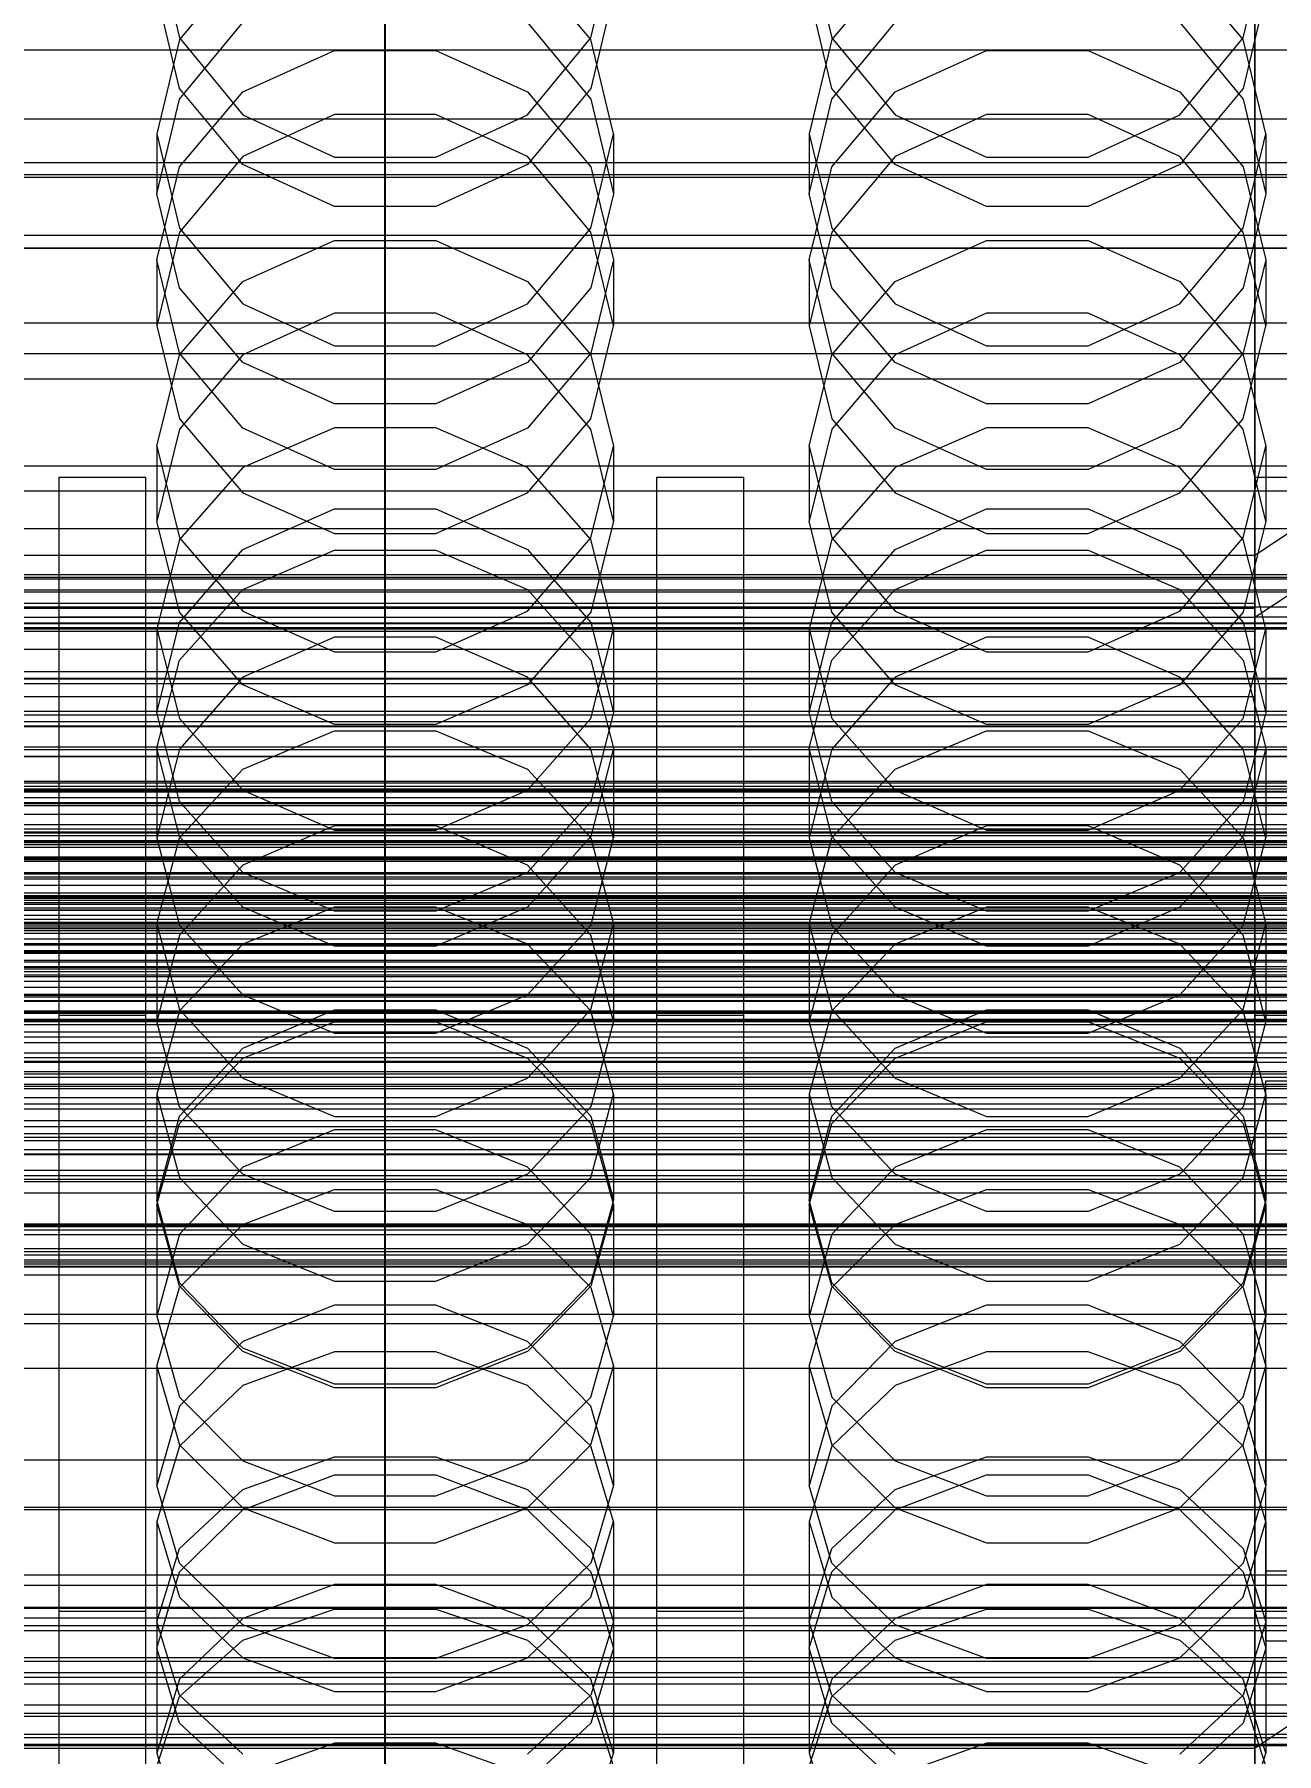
# Model space of a CAD drawing. Header units: millimetres. Extents: x -2500 to 58855, y -53268 to 6837.
# Drawn here: x 17.7 to 132, y -34538.5 to -34380.3 of the extents above; entities that cross this region are included whole.
import ezdxf

# ---------------------------------------------------------------- set-up
doc = ezdxf.new("R2010")
doc.units = ezdxf.units.MM
for name, color, linetype, lineweight in [('COTAS_O', 1, 'Continuous', 0), ('COTAS_R', 1, 'Continuous', 0), ('frontal_briquetadora', 7, 'Continuous', 0), ('frontal_C01', 7, 'Continuous', 0), ('frontal_C02', 7, 'Continuous', 0), ('frontal_C03', 7, 'Continuous', 0), ('frontal_mezcladora', 7, 'Continuous', 0), ('frontal_secador', 7, 'Continuous', 0), ('frontal_tolva', 7, 'Continuous', 0), ('frontal_tolva-C01', 7, 'Continuous', 0)]:
    doc.layers.add(name, color=color, linetype=linetype, lineweight=lineweight)
doc.dimstyles.new('R19_100', dxfattribs={"dimtxt": 250, "dimasz": 150, "dimexe": 150, "dimexo": 80, "dimgap": 100, "dimtad": 1, "dimtih": 1, "dimtoh": 1, "dimdsep": 46, "dimcen": 0.09, "dimadec": 0, "dimazin": 0, "dimtfac": 1, "dimtdec": 4, "dimtofl": 0, "dimtmove": 0, "dimatfit": 3, "dimfxl": 1, "dimtolj": 1, "dimtzin": 0, "dimarcsym": 0})

# ---------------------------------------------------------------- blocks, each defined once
blk = doc.blocks.new('*D37')
at = {"layer": 'COTAS_R', "color": 0, "lineweight": -2, "transparency": 16777216}
for p, q in [((-1750, -35420), (-1750, -34450)), ((2600, -35420), (2600, -34450)), ((-1600, -34600), (2450, -34600))]:
    blk.add_line(p, q, dxfattribs=at)
at = {"layer": 'COTAS_R', "color": 0, "transparency": 16777216}
for points in [[(-1600, -34575), (-1600, -34625), (-1750, -34600)], [(2450, -34575), (2450, -34625), (2600, -34600)]]:
    blk.add_solid(points, dxfattribs=at)
at = {"layer": 'Defpoints', "color": 0, "transparency": 16777216}
for p in [(2600, -34600), (-1750, -35500), (2600, -35500)]:
    blk.add_point(p, dxfattribs=at)
blk = doc.blocks.new('*D39')
at = {"layer": 'COTAS_O', "color": 0, "lineweight": -2, "transparency": 16777216}
for p, q in [((-1725, -34320), (-1725, -33550)), ((1725, -34320), (1725, -33550)), ((-1575, -33700), (1575, -33700))]:
    blk.add_line(p, q, dxfattribs=at)
at = {"layer": 'COTAS_O', "color": 0, "transparency": 16777216}
for points in [[(-1575, -33675), (-1575, -33725), (-1725, -33700)], [(1575, -33675), (1575, -33725), (1725, -33700)]]:
    blk.add_solid(points, dxfattribs=at)
at = {"layer": 'Defpoints', "color": 0, "transparency": 16777216}
for p in [(1725, -33700), (-1725, -34400), (1725, -34400)]:
    blk.add_point(p, dxfattribs=at)
blk = doc.blocks.new('*D42')
at = {"layer": 'COTAS_O', "color": 0, "lineweight": -2, "transparency": 16777216}
for p, q in [((-570, -33700), (200, -33700)), ((50, -34750), (50, -33850)), ((-570, -34900), (200, -34900))]:
    blk.add_line(p, q, dxfattribs=at)
at = {"layer": 'COTAS_O', "color": 0, "transparency": 16777216}
for points in [[(25, -33850), (75, -33850), (50, -33700)], [(25, -34750), (75, -34750), (50, -34900)]]:
    blk.add_solid(points, dxfattribs=at)
at = {"layer": 'Defpoints', "color": 0, "transparency": 16777216}
for p in [(-650, -33700), (50, -33700), (-650, -34900)]:
    blk.add_point(p, dxfattribs=at)
blk = doc.blocks.new('*D43')
at = {"layer": 'COTAS_O', "color": 0, "lineweight": -2, "transparency": 16777216}
for p, q in [((-650, -34820), (-650, -34050)), ((650, -34820), (650, -34050)), ((-500, -34200), (500, -34200))]:
    blk.add_line(p, q, dxfattribs=at)
at = {"layer": 'COTAS_O', "color": 0, "transparency": 16777216}
for points in [[(-500, -34175), (-500, -34225), (-650, -34200)], [(500, -34175), (500, -34225), (650, -34200)]]:
    blk.add_solid(points, dxfattribs=at)
at = {"layer": 'Defpoints', "color": 0, "transparency": 16777216}
for p in [(650, -34200), (-650, -34900), (650, -34900)]:
    blk.add_point(p, dxfattribs=at)

msp = doc.modelspace()

# ---------------------------------------------------------------- linework, layer by layer
at = {"layer": 'frontal_briquetadora'}
for p, q in [((29, -34371.863), (31.08, -34380.664)), ((68.92, -34380.664), (71, -34371.863)), ((89, -34371.863), (91.08, -34380.664)), ((128.92, -34380.664), (131, -34371.863)), ((36.907, -34373.853), (31.08, -34380.809)), ((68.92, -34380.809), (63.093, -34373.853)), ((96.907, -34373.853), (91.08, -34380.809)), ((128.92, -34380.809), (123.093, -34373.853)), ((31.08, -34385.296), (29, -34376.522)), ((71, -34376.522), (68.92, -34385.296)), ((91.08, -34385.296), (89, -34376.522)), ((131, -34376.522), (128.92, -34385.296)), ((31.08, -34386.283), (36.906, -34379.254)), ((63.094, -34379.254), (68.92, -34386.283)), ((91.08, -34386.283), (96.906, -34379.254)), ((123.094, -34379.254), (128.92, -34386.283)), ((31.08, -34380.809), (29, -34389.484)), ((31.08, -34380.664), (36.907, -34387.722)), ((63.093, -34387.722), (68.92, -34380.664)), ((71, -34389.484), (68.92, -34380.809)), ((91.08, -34380.809), (89, -34389.484)), ((91.08, -34380.664), (96.907, -34387.722)), ((123.093, -34387.722), (128.92, -34380.664)), ((131, -34389.484), (128.92, -34380.809)), ((36.907, -34385.622), (45.327, -34381.804)), ((45.327, -34381.804), (54.673, -34381.804)), ((54.673, -34381.804), (63.093, -34385.622)), ((96.907, -34385.622), (105.327, -34381.804)), ((105.327, -34381.804), (114.673, -34381.804)), ((114.673, -34381.804), (123.093, -34385.622)), ((36.906, -34392.292), (31.08, -34385.296)), ((31.08, -34392.502), (36.907, -34385.622)), ((63.093, -34385.622), (68.92, -34392.502)), ((68.92, -34385.296), (63.094, -34392.292)), ((96.906, -34392.292), (91.08, -34385.296)), ((91.08, -34392.502), (96.907, -34385.622)), ((123.093, -34385.622), (128.92, -34392.502)), ((128.92, -34385.296), (123.094, -34392.292)), ((29, -34394.99), (31.08, -34386.283)), ((68.92, -34386.283), (71, -34394.99)), ((89, -34394.99), (91.08, -34386.283)), ((128.92, -34386.283), (131, -34394.99)), ((45.326, -34387.688), (36.906, -34391.571)), ((36.907, -34387.722), (45.327, -34391.639)), ((54.674, -34387.688), (45.326, -34387.688)), ((54.673, -34391.639), (63.093, -34387.722)), ((63.094, -34391.571), (54.674, -34387.688)), ((105.326, -34387.688), (96.906, -34391.571)), ((96.907, -34387.722), (105.327, -34391.639)), ((114.674, -34387.688), (105.326, -34387.688)), ((114.673, -34391.639), (123.093, -34387.722)), ((123.094, -34391.571), (114.674, -34387.688)), ((29, -34389.484), (29, -34394.99)), ((29, -34389.484), (31.08, -34398.159)), ((68.92, -34398.159), (71, -34389.484)), ((71, -34389.484), (71, -34394.99)), ((89, -34389.484), (89, -34394.99)), ((89, -34389.484), (91.08, -34398.159)), ((128.92, -34398.159), (131, -34389.484)), ((131, -34389.484), (131, -34394.99)), ((36.906, -34391.571), (31.08, -34398.53)), ((45.326, -34396.159), (36.906, -34392.292)), ((45.327, -34391.639), (54.673, -34391.639)), ((63.094, -34392.292), (54.674, -34396.159)), ((68.92, -34398.53), (63.094, -34391.571)), ((96.906, -34391.571), (91.08, -34398.53)), ((105.326, -34396.159), (96.906, -34392.292)), ((105.327, -34391.639), (114.673, -34391.639)), ((123.094, -34392.292), (114.674, -34396.159)), ((128.92, -34398.53), (123.094, -34391.571)), ((29, -34401.081), (31.08, -34392.502)), ((68.92, -34392.502), (71, -34401.081)), ((89, -34401.081), (91.08, -34392.502)), ((128.92, -34392.502), (131, -34401.081)), ((31.08, -34403.634), (29, -34394.99)), ((71, -34394.99), (68.92, -34403.634)), ((91.08, -34403.634), (89, -34394.99)), ((131, -34394.99), (128.92, -34403.634)), ((54.674, -34396.159), (45.326, -34396.159)), ((114.674, -34396.159), (105.326, -34396.159)), ((31.08, -34398.53), (29, -34407.145)), ((31.08, -34398.159), (36.907, -34405.116)), ((63.093, -34405.116), (68.92, -34398.159)), ((71, -34407.145), (68.92, -34398.53)), ((91.08, -34398.53), (89, -34407.145)), ((91.08, -34398.159), (96.907, -34405.116)), ((123.093, -34405.116), (128.92, -34398.159)), ((131, -34407.145), (128.92, -34398.53)), ((36.907, -34403.051), (45.327, -34399.304)), ((45.327, -34399.304), (54.673, -34399.304)), ((54.673, -34399.304), (63.093, -34403.051)), ((96.907, -34403.051), (105.327, -34399.304)), ((105.327, -34399.304), (114.673, -34399.304)), ((114.673, -34399.304), (123.093, -34403.051)), ((29, -34401.081), (29, -34407.145)), ((31.08, -34409.66), (29, -34401.081)), ((71, -34401.081), (68.92, -34409.66)), ((71, -34401.081), (71, -34407.145)), ((89, -34401.081), (89, -34407.145)), ((91.08, -34409.66), (89, -34401.081)), ((131, -34401.081), (128.92, -34409.66)), ((131, -34401.081), (131, -34407.145)), ((31.08, -34409.801), (36.907, -34403.051)), ((63.093, -34403.051), (68.92, -34409.801)), ((91.08, -34409.801), (96.907, -34403.051)), ((123.093, -34403.051), (128.92, -34409.801)), ((36.906, -34410.517), (31.08, -34403.634)), ((68.92, -34403.634), (63.094, -34410.517)), ((96.906, -34410.517), (91.08, -34403.634)), ((128.92, -34403.634), (123.094, -34410.517)), ((45.326, -34405.988), (36.906, -34409.807)), ((36.907, -34405.116), (45.327, -34408.976)), ((54.674, -34405.988), (45.326, -34405.988)), ((54.673, -34408.976), (63.093, -34405.116)), ((63.094, -34409.807), (54.674, -34405.988)), ((105.326, -34405.988), (96.906, -34409.807)), ((96.907, -34405.116), (105.327, -34408.976)), ((114.674, -34405.988), (105.326, -34405.988)), ((114.673, -34408.976), (123.093, -34405.116)), ((123.094, -34409.807), (114.674, -34405.988)), ((29, -34407.145), (31.08, -34415.689)), ((68.92, -34415.689), (71, -34407.145)), ((89, -34407.145), (91.08, -34415.689)), ((128.92, -34415.689), (131, -34407.145)), ((36.907, -34416.54), (31.08, -34409.66)), ((45.327, -34408.976), (54.673, -34408.976)), ((68.92, -34409.66), (63.093, -34416.54)), ((96.907, -34416.54), (91.08, -34409.66)), ((105.327, -34408.976), (114.673, -34408.976)), ((128.92, -34409.66), (123.093, -34416.54)), ((29, -34418.219), (31.08, -34409.801)), ((36.906, -34409.807), (31.08, -34416.648)), ((45.326, -34414.319), (36.906, -34410.517)), ((63.094, -34410.517), (54.674, -34414.319)), ((68.92, -34416.648), (63.094, -34409.807)), ((68.92, -34409.801), (71, -34418.219)), ((89, -34418.219), (91.08, -34409.801)), ((96.906, -34409.807), (91.08, -34416.648)), ((105.326, -34414.319), (96.906, -34410.517)), ((123.094, -34410.517), (114.674, -34414.319)), ((128.92, -34416.648), (123.094, -34409.807)), ((128.92, -34409.801), (131, -34418.219)), ((54.674, -34414.319), (45.326, -34414.319)), ((114.674, -34414.319), (105.326, -34414.319)), ((31.08, -34415.689), (36.906, -34422.488)), ((63.094, -34422.488), (68.92, -34415.689)), ((91.08, -34415.689), (96.906, -34422.488)), ((123.094, -34422.488), (128.92, -34415.689)), ((31.08, -34416.648), (29, -34425.108)), ((45.327, -34416.505), (36.907, -34420.17)), ((45.327, -34420.358), (36.907, -34416.54)), ((54.673, -34416.505), (45.327, -34416.505)), ((63.093, -34420.17), (54.673, -34416.505)), ((63.093, -34416.54), (54.673, -34420.358)), ((71, -34425.108), (68.92, -34416.648)), ((91.08, -34416.648), (89, -34425.108)), ((105.327, -34416.505), (96.907, -34420.17)), ((105.327, -34420.358), (96.907, -34416.54)), ((114.673, -34416.505), (105.327, -34416.505)), ((123.093, -34420.17), (114.673, -34416.505)), ((123.093, -34416.54), (114.673, -34420.358)), ((131, -34425.108), (128.92, -34416.648)), ((29, -34418.219), (29, -34425.108)), ((29, -34418.219), (31.08, -34426.637)), ((68.92, -34426.637), (71, -34418.219)), ((71, -34418.219), (71, -34425.108)), ((89, -34418.219), (89, -34425.108)), ((89, -34418.219), (91.08, -34426.637)), ((128.92, -34426.637), (131, -34418.219)), ((131, -34418.219), (131, -34425.108)), ((36.907, -34420.17), (31.08, -34426.776)), ((54.673, -34420.358), (45.327, -34420.358)), ((68.92, -34426.776), (63.093, -34420.17)), ((96.907, -34420.17), (91.08, -34426.776)), ((114.673, -34420.358), (105.327, -34420.358)), ((128.92, -34426.776), (123.093, -34420.17)), ((36.906, -34422.488), (45.326, -34426.241)), ((54.674, -34426.241), (63.094, -34422.488)), ((96.906, -34422.488), (105.326, -34426.241)), ((114.674, -34426.241), (123.094, -34422.488)), ((31.08, -34433.486), (29, -34425.108)), ((36.906, -34427.72), (45.326, -34423.972)), ((45.326, -34423.972), (54.674, -34423.972)), ((54.674, -34423.972), (63.094, -34427.72)), ((71, -34425.108), (68.92, -34433.486)), ((91.08, -34433.486), (89, -34425.108)), ((96.906, -34427.72), (105.326, -34423.972)), ((105.326, -34423.972), (114.674, -34423.972)), ((114.674, -34423.972), (123.094, -34427.72)), ((131, -34425.108), (128.92, -34433.486)), ((31.08, -34426.776), (29, -34435.012)), ((31.08, -34426.637), (36.907, -34433.388)), ((45.326, -34426.241), (54.674, -34426.241)), ((63.093, -34433.388), (68.92, -34426.637)), ((71, -34435.012), (68.92, -34426.776)), ((91.08, -34426.776), (89, -34435.012)), ((91.08, -34426.637), (96.907, -34433.388)), ((105.326, -34426.241), (114.674, -34426.241)), ((123.093, -34433.388), (128.92, -34426.637)), ((131, -34435.012), (128.92, -34426.776)), ((31.08, -34434.426), (36.906, -34427.72)), ((36.907, -34431.392), (45.327, -34427.785)), ((45.327, -34427.785), (54.673, -34427.785)), ((54.673, -34427.785), (63.093, -34431.392)), ((63.094, -34427.72), (68.92, -34434.426)), ((91.08, -34434.426), (96.906, -34427.72)), ((96.907, -34431.392), (105.327, -34427.785)), ((105.327, -34427.785), (114.673, -34427.785)), ((114.673, -34427.785), (123.093, -34431.392)), ((123.094, -34427.72), (128.92, -34434.426)), ((31.08, -34437.891), (36.907, -34431.392)), ((63.093, -34431.392), (68.92, -34437.891)), ((91.08, -34437.891), (96.907, -34431.392)), ((123.093, -34431.392), (128.92, -34437.891)), ((36.907, -34433.388), (45.327, -34437.134)), ((54.673, -34437.134), (63.093, -34433.388)), ((96.907, -34433.388), (105.327, -34437.134)), ((114.673, -34437.134), (123.093, -34433.388)), ((200, -34434.477), (-160, -34434.477)), ((29, -34442.708), (31.08, -34434.426)), ((36.906, -34440.145), (31.08, -34433.486)), ((68.92, -34433.486), (63.094, -34440.145)), ((68.92, -34434.426), (71, -34442.708)), ((89, -34442.708), (91.08, -34434.426)), ((96.906, -34440.145), (91.08, -34433.486)), ((128.92, -34433.486), (123.094, -34440.145)), ((128.92, -34434.426), (131, -34442.708)), ((29, -34435.012), (29, -34442.708)), ((29, -34435.012), (31.08, -34443.249)), ((45.326, -34435.765), (36.906, -34439.459)), ((54.674, -34435.765), (45.326, -34435.765)), ((63.094, -34439.459), (54.674, -34435.765)), ((68.92, -34443.249), (71, -34435.012)), ((71, -34435.012), (71, -34442.708)), ((89, -34435.012), (89, -34442.708)), ((89, -34435.012), (91.08, -34443.249)), ((105.326, -34435.765), (96.906, -34439.459)), ((114.674, -34435.765), (105.326, -34435.765)), ((123.094, -34439.459), (114.674, -34435.765)), ((128.92, -34443.249), (131, -34435.012)), ((131, -34435.012), (131, -34442.708)), ((29, -34445.996), (31.08, -34437.891)), ((45.327, -34437.134), (54.673, -34437.134)), ((68.92, -34437.891), (71, -34445.996)), ((89, -34445.996), (91.08, -34437.891)), ((105.327, -34437.134), (114.673, -34437.134)), ((128.92, -34437.891), (131, -34445.996)), ((-160, -34439.62), (200, -34439.62)), ((36.906, -34439.459), (31.08, -34446.067)), ((68.92, -34446.067), (63.094, -34439.459)), ((96.906, -34439.459), (91.08, -34446.067)), ((128.92, -34446.067), (123.094, -34439.459)), ((45.326, -34443.818), (36.906, -34440.145)), ((63.094, -34440.145), (54.674, -34443.818)), ((105.326, -34443.818), (96.906, -34440.145)), ((123.094, -34440.145), (114.674, -34443.818)), ((31.08, -34450.901), (29, -34442.708)), ((71, -34442.708), (68.92, -34450.901)), ((91.08, -34450.901), (89, -34442.708)), ((131, -34442.708), (128.92, -34450.901)), ((31.08, -34443.249), (36.907, -34449.855)), ((36.907, -34447.906), (45.327, -34444.394)), ((54.674, -34443.818), (45.326, -34443.818)), ((45.327, -34444.394), (54.673, -34444.394)), ((54.673, -34444.394), (63.093, -34447.906)), ((63.093, -34449.855), (68.92, -34443.249)), ((91.08, -34443.249), (96.907, -34449.855)), ((96.907, -34447.906), (105.327, -34444.394)), ((114.674, -34443.818), (105.326, -34443.818)), ((105.327, -34444.394), (114.673, -34444.394)), ((114.673, -34444.394), (123.093, -34447.906)), ((123.093, -34449.855), (128.92, -34443.249)), ((29, -34445.996), (29, -34454.221)), ((31.08, -34454.101), (29, -34445.996)), ((31.08, -34446.067), (29, -34454.221)), ((71, -34445.996), (68.92, -34454.101)), ((71, -34454.221), (68.92, -34446.067)), ((71, -34445.996), (71, -34454.221)), ((89, -34445.996), (89, -34454.221)), ((91.08, -34454.101), (89, -34445.996)), ((91.08, -34446.067), (89, -34454.221)), ((131, -34445.996), (128.92, -34454.101)), ((131, -34454.221), (128.92, -34446.067)), ((131, -34445.996), (131, -34454.221)), ((31.08, -34454.234), (36.907, -34447.906)), ((63.093, -34447.906), (68.92, -34454.234)), ((91.08, -34454.234), (96.907, -34447.906)), ((123.093, -34447.906), (128.92, -34454.234)), ((36.907, -34449.855), (45.327, -34453.52)), ((54.673, -34453.52), (63.093, -34449.855)), ((96.907, -34449.855), (105.327, -34453.52)), ((114.673, -34453.52), (123.093, -34449.855)), ((200, -34451.11), (-160, -34451.11)), ((36.906, -34457.404), (31.08, -34450.901)), ((68.92, -34450.901), (63.094, -34457.404)), ((96.906, -34457.404), (91.08, -34450.901)), ((128.92, -34450.901), (123.094, -34457.404)), ((45.326, -34453.127), (36.906, -34456.734)), ((54.674, -34453.127), (45.326, -34453.127)), ((45.327, -34453.52), (54.673, -34453.52)), ((63.094, -34456.734), (54.674, -34453.127)), ((105.326, -34453.127), (96.906, -34456.734)), ((114.674, -34453.127), (105.326, -34453.127)), ((105.327, -34453.52), (114.673, -34453.52)), ((123.094, -34456.734), (114.674, -34453.127)), ((29, -34454.221), (31.08, -34462.278)), ((29, -34462.125), (31.08, -34454.234)), ((36.907, -34460.601), (31.08, -34454.101)), ((68.92, -34454.101), (63.093, -34460.601)), ((68.92, -34462.278), (71, -34454.221)), ((68.92, -34454.234), (71, -34462.125)), ((89, -34454.221), (91.08, -34462.278)), ((89, -34462.125), (91.08, -34454.234)), ((96.907, -34460.601), (91.08, -34454.101)), ((128.92, -34454.101), (123.093, -34460.601)), ((128.92, -34462.278), (131, -34454.221)), ((128.92, -34454.234), (131, -34462.125)), ((36.906, -34456.734), (31.08, -34463.181)), ((68.92, -34463.18), (63.094, -34456.734)), ((96.906, -34456.734), (91.08, -34463.181)), ((128.92, -34463.18), (123.094, -34456.734)), ((-160, -34457.538), (200, -34457.538)), ((45.326, -34460.988), (36.906, -34457.404)), ((63.094, -34457.404), (54.674, -34460.988)), ((105.326, -34460.988), (96.906, -34457.404)), ((123.094, -34457.404), (114.674, -34460.988)), ((200, -34461.368), (-160, -34461.368)), ((45.327, -34460.596), (36.907, -34464.004)), ((45.327, -34464.208), (36.907, -34460.601)), ((54.674, -34460.988), (45.326, -34460.988)), ((54.673, -34460.596), (45.327, -34460.596)), ((63.093, -34464.004), (54.673, -34460.596)), ((63.093, -34460.601), (54.673, -34464.208)), ((105.327, -34460.596), (96.907, -34464.004)), ((105.327, -34464.208), (96.907, -34460.601)), ((114.674, -34460.988), (105.326, -34460.988)), ((114.673, -34460.596), (105.327, -34460.596)), ((123.093, -34464.004), (114.673, -34460.596)), ((123.093, -34460.601), (114.673, -34464.208)), ((29, -34462.125), (29, -34471.125)), ((29, -34462.125), (31.08, -34470.016)), ((31.08, -34463.181), (29, -34471.125)), ((31.08, -34462.278), (36.906, -34468.668)), ((63.094, -34468.668), (68.92, -34462.278)), ((68.92, -34470.016), (71, -34462.125)), ((71, -34471.125), (68.92, -34463.18)), ((71, -34462.125), (71, -34471.125)), ((89, -34462.125), (89, -34471.125)), ((89, -34462.125), (91.08, -34470.016)), ((91.08, -34463.181), (89, -34471.125)), ((91.08, -34462.278), (96.906, -34468.668)), ((123.094, -34468.668), (128.92, -34462.278)), ((128.92, -34470.016), (131, -34462.125)), ((131, -34471.125), (128.92, -34463.18)), ((131, -34462.125), (131, -34471.125)), ((-160, -34463.94), (200, -34463.94)), ((36.907, -34464.004), (31.08, -34470.145)), ((54.673, -34464.208), (45.327, -34464.208)), ((68.92, -34470.145), (63.093, -34464.004)), ((96.907, -34464.004), (91.08, -34470.145)), ((114.673, -34464.208), (105.327, -34464.208)), ((128.92, -34470.145), (123.093, -34464.004)), ((36.906, -34468.668), (45.326, -34472.188)), ((54.674, -34472.188), (63.094, -34468.668)), ((96.906, -34468.668), (105.326, -34472.188)), ((114.674, -34472.188), (123.094, -34468.668)), ((31.08, -34470.145), (29, -34477.803)), ((31.08, -34478.964), (29, -34471.125)), ((31.08, -34470.016), (36.907, -34476.344)), ((36.906, -34473.572), (45.326, -34470.06)), ((36.907, -34474.485), (45.327, -34471.151)), ((45.326, -34470.06), (54.674, -34470.06)), ((45.327, -34471.151), (54.673, -34471.151)), ((54.673, -34471.151), (63.093, -34474.485)), ((54.674, -34470.06), (63.094, -34473.572)), ((63.093, -34476.344), (68.92, -34470.016)), ((71, -34477.803), (68.92, -34470.145)), ((71, -34471.125), (68.92, -34478.964)), ((91.08, -34470.145), (89, -34477.803)), ((91.08, -34478.964), (89, -34471.125)), ((91.08, -34470.016), (96.907, -34476.344)), ((96.906, -34473.572), (105.326, -34470.06)), ((96.907, -34474.485), (105.327, -34471.151)), ((105.326, -34470.06), (114.674, -34470.06)), ((105.327, -34471.151), (114.673, -34471.151)), ((114.673, -34471.151), (123.093, -34474.485)), ((114.674, -34470.06), (123.094, -34473.572)), ((123.093, -34476.344), (128.92, -34470.016)), ((131, -34477.803), (128.92, -34470.145)), ((131, -34471.125), (128.92, -34478.964)), ((45.326, -34472.188), (54.674, -34472.188)), ((105.326, -34472.188), (114.674, -34472.188)), ((31.08, -34479.841), (36.906, -34473.572)), ((31.08, -34480.494), (36.907, -34474.485)), ((63.093, -34474.485), (68.92, -34480.494)), ((63.094, -34473.572), (68.92, -34479.841)), ((91.08, -34479.841), (96.906, -34473.572)), ((91.08, -34480.494), (96.907, -34474.485)), ((123.093, -34474.485), (128.92, -34480.494)), ((123.094, -34473.572), (128.92, -34479.841)), ((36.907, -34476.344), (45.327, -34479.856)), ((54.673, -34479.856), (63.093, -34476.344)), ((96.907, -34476.344), (105.327, -34479.856)), ((114.673, -34479.856), (123.093, -34476.344)), ((200, -34478.149), (-160, -34478.149)), ((29, -34477.803), (29, -34487.557)), ((29, -34477.803), (31.08, -34485.461)), ((36.906, -34485.172), (31.08, -34478.964)), ((68.92, -34478.964), (63.094, -34485.172)), ((68.92, -34485.461), (71, -34477.803)), ((71, -34477.803), (71, -34487.557)), ((89, -34477.803), (89, -34487.557)), ((89, -34477.803), (91.08, -34485.461)), ((96.906, -34485.172), (91.08, -34478.964)), ((128.92, -34478.964), (123.094, -34485.172)), ((128.92, -34485.461), (131, -34477.803)), ((131, -34477.803), (131, -34487.557)), ((29, -34487.557), (31.08, -34479.841)), ((29, -34487.986), (31.08, -34480.494)), ((45.327, -34479.856), (54.673, -34479.856)), ((68.92, -34479.841), (71, -34487.557)), ((68.92, -34480.494), (71, -34487.986)), ((89, -34487.557), (91.08, -34479.841)), ((89, -34487.986), (91.08, -34480.494)), ((105.327, -34479.856), (114.673, -34479.856)), ((128.92, -34479.841), (131, -34487.557)), ((128.92, -34480.494), (131, -34487.986)), ((-160, -34481.433), (200, -34481.433)), ((45.326, -34481.091), (36.906, -34484.534)), ((54.674, -34481.091), (45.326, -34481.091)), ((63.094, -34484.534), (54.674, -34481.091)), ((105.326, -34481.091), (96.906, -34484.534)), ((114.674, -34481.091), (105.326, -34481.091)), ((123.094, -34484.534), (114.674, -34481.091)), ((-160, -34483.291), (200, -34483.291)), ((36.906, -34484.534), (31.08, -34490.676)), ((31.08, -34485.461), (36.907, -34491.602)), ((45.326, -34488.588), (36.906, -34485.172)), ((63.094, -34485.172), (54.674, -34488.588)), ((63.093, -34491.602), (68.92, -34485.461)), ((68.92, -34490.676), (63.094, -34484.534)), ((96.906, -34484.534), (91.08, -34490.676)), ((91.08, -34485.461), (96.907, -34491.602)), ((105.326, -34488.588), (96.906, -34485.172)), ((123.094, -34485.172), (114.674, -34488.588)), ((123.093, -34491.602), (128.92, -34485.461)), ((128.92, -34490.676), (123.094, -34484.534)), ((-160, -34485.849), (200, -34485.849)), ((36.907, -34489.803), (45.327, -34486.586)), ((45.327, -34486.586), (54.673, -34486.586)), ((54.673, -34486.586), (63.093, -34489.803)), ((96.907, -34489.803), (105.327, -34486.586)), ((105.327, -34486.586), (114.673, -34486.586)), ((114.673, -34486.586), (123.093, -34489.803)), ((31.08, -34495.158), (29, -34487.557)), ((29, -34487.986), (29, -34498.23)), ((31.08, -34495.478), (29, -34487.986)), ((54.674, -34488.588), (45.326, -34488.588)), ((71, -34487.557), (68.92, -34495.158)), ((71, -34487.986), (68.92, -34495.478)), ((71, -34487.986), (71, -34498.23)), ((91.08, -34495.158), (89, -34487.557)), ((89, -34487.986), (89, -34498.23)), ((91.08, -34495.478), (89, -34487.986)), ((114.674, -34488.588), (105.326, -34488.588)), ((131, -34487.557), (128.92, -34495.158)), ((131, -34487.986), (128.92, -34495.478)), ((131, -34487.986), (131, -34498.23)), ((-160, -34489.719), (200, -34489.719)), ((-160, -34489.991), (200, -34489.991)), ((31.08, -34495.6), (36.907, -34489.803)), ((63.093, -34489.803), (68.92, -34495.6)), ((91.08, -34495.6), (96.907, -34489.803)), ((123.093, -34489.803), (128.92, -34495.6)), ((31.08, -34490.676), (29, -34498.23)), ((36.907, -34491.602), (45.327, -34495.01)), ((54.673, -34495.01), (63.093, -34491.602)), ((71, -34498.23), (68.92, -34490.676)), ((91.08, -34490.676), (89, -34498.23)), ((96.907, -34491.602), (105.327, -34495.01)), ((114.673, -34495.01), (123.093, -34491.602)), ((131, -34498.23), (128.92, -34490.676)), ((-160, -34492.29), (200, -34492.29)), ((-160, -34493.614), (200, -34493.614)), ((45.327, -34495.01), (54.673, -34495.01)), ((105.327, -34495.01), (114.673, -34495.01)), ((29, -34502.829), (31.08, -34495.6)), ((36.906, -34501.17), (31.08, -34495.158)), ((36.907, -34501.486), (31.08, -34495.478)), ((68.92, -34495.478), (63.093, -34501.486)), ((68.92, -34495.158), (63.094, -34501.17)), ((68.92, -34495.6), (71, -34502.829)), ((89, -34502.829), (91.08, -34495.6)), ((96.906, -34501.17), (91.08, -34495.158)), ((96.907, -34501.486), (91.08, -34495.478)), ((128.92, -34495.478), (123.093, -34501.486)), ((128.92, -34495.158), (123.094, -34501.17)), ((128.92, -34495.6), (131, -34502.829)), ((-160, -34498.03), (200, -34498.03)), ((29, -34498.23), (31.08, -34505.662)), ((45.326, -34497.219), (36.906, -34500.552)), ((54.674, -34497.219), (45.326, -34497.219)), ((63.094, -34500.552), (54.674, -34497.219)), ((68.92, -34505.662), (71, -34498.23)), ((89, -34498.23), (91.08, -34505.662)), ((105.326, -34497.219), (96.906, -34500.552)), ((114.674, -34497.219), (105.326, -34497.219)), ((123.094, -34500.552), (114.674, -34497.219)), ((128.92, -34505.662), (131, -34498.23)), ((36.906, -34500.552), (31.08, -34506.493)), ((45.326, -34504.474), (36.906, -34501.17)), ((63.094, -34501.17), (54.674, -34504.474)), ((68.92, -34506.493), (63.094, -34500.552)), ((96.906, -34500.552), (91.08, -34506.493)), ((105.326, -34504.474), (96.906, -34501.17)), ((123.094, -34501.17), (114.674, -34504.474)), ((128.92, -34506.493), (123.094, -34500.552)), ((29, -34502.829), (29, -34513.787)), ((29, -34502.829), (31.08, -34510.058)), ((45.327, -34504.82), (36.907, -34501.486)), ((45.327, -34501.512), (36.907, -34504.604)), ((54.673, -34501.512), (45.327, -34501.512)), ((63.093, -34501.486), (54.673, -34504.82)), ((63.093, -34504.604), (54.673, -34501.512)), ((68.92, -34510.058), (71, -34502.829)), ((71, -34502.829), (71, -34513.787)), ((89, -34502.829), (89, -34513.787)), ((89, -34502.829), (91.08, -34510.058)), ((105.327, -34504.82), (96.907, -34501.486)), ((105.327, -34501.512), (96.907, -34504.604)), ((114.673, -34501.512), (105.327, -34501.512)), ((123.093, -34501.486), (114.673, -34504.82)), ((123.093, -34504.604), (114.673, -34501.512)), ((128.92, -34510.058), (131, -34502.829)), ((131, -34502.829), (131, -34513.787)), ((54.674, -34504.474), (45.326, -34504.474)), ((114.674, -34504.474), (105.326, -34504.474)), ((36.907, -34504.604), (31.08, -34510.176)), ((31.08, -34505.662), (36.906, -34511.534)), ((54.673, -34504.82), (45.327, -34504.82)), ((68.92, -34510.176), (63.093, -34504.604)), ((63.094, -34511.534), (68.92, -34505.662)), ((96.907, -34504.604), (91.08, -34510.176)), ((91.08, -34505.662), (96.906, -34511.534)), ((114.673, -34504.82), (105.327, -34504.82)), ((128.92, -34510.176), (123.093, -34504.604)), ((123.094, -34511.534), (128.92, -34505.662)), ((31.08, -34506.493), (29, -34513.787)), ((71, -34513.787), (68.92, -34506.493)), ((91.08, -34506.493), (89, -34513.787)), ((131, -34513.787), (128.92, -34506.493)), ((31.08, -34510.176), (29, -34517.123)), ((31.08, -34510.058), (36.907, -34515.855)), ((63.093, -34515.855), (68.92, -34510.058)), ((71, -34517.123), (68.92, -34510.176)), ((91.08, -34510.176), (89, -34517.123)), ((91.08, -34510.058), (96.907, -34515.855)), ((123.093, -34515.855), (128.92, -34510.058)), ((131, -34517.123), (128.92, -34510.176)), ((36.906, -34511.534), (45.326, -34514.76)), ((36.907, -34514.166), (45.327, -34511.161)), ((45.327, -34511.161), (54.673, -34511.161)), ((54.673, -34511.161), (63.093, -34514.166)), ((54.674, -34514.76), (63.094, -34511.534)), ((96.906, -34511.534), (105.326, -34514.76)), ((96.907, -34514.166), (105.327, -34511.161)), ((105.327, -34511.161), (114.673, -34511.161)), ((114.673, -34511.161), (123.093, -34514.166)), ((114.674, -34514.76), (123.094, -34511.534)), ((31.08, -34520.952), (29, -34513.787)), ((36.906, -34516.027), (45.326, -34512.811)), ((45.326, -34512.811), (54.674, -34512.811)), ((54.674, -34512.811), (63.094, -34516.027)), ((71, -34513.787), (68.92, -34520.952)), ((91.08, -34520.952), (89, -34513.787)), ((96.906, -34516.027), (105.326, -34512.811)), ((105.326, -34512.811), (114.674, -34512.811)), ((114.674, -34512.811), (123.094, -34516.027)), ((131, -34513.787), (128.92, -34520.952)), ((31.08, -34519.58), (36.907, -34514.166)), ((45.326, -34514.76), (54.674, -34514.76)), ((63.093, -34514.166), (68.92, -34519.58)), ((91.08, -34519.58), (96.907, -34514.166)), ((105.326, -34514.76), (114.674, -34514.76)), ((123.093, -34514.166), (128.92, -34519.58)), ((29, -34517.123), (29, -34528.769)), ((29, -34517.123), (31.08, -34524.071)), ((31.08, -34521.752), (36.906, -34516.027)), ((36.907, -34515.855), (45.327, -34519.072)), ((54.673, -34519.072), (63.093, -34515.855)), ((63.094, -34516.027), (68.92, -34521.752)), ((68.92, -34524.071), (71, -34517.123)), ((71, -34517.123), (71, -34528.769)), ((89, -34517.123), (89, -34528.769)), ((89, -34517.123), (91.08, -34524.071)), ((91.08, -34521.752), (96.906, -34516.027)), ((96.907, -34515.855), (105.327, -34519.072)), ((114.673, -34519.072), (123.093, -34515.855)), ((123.094, -34516.027), (128.92, -34521.752)), ((128.92, -34524.071), (131, -34517.123)), ((131, -34517.123), (131, -34528.769)), ((29, -34526.331), (31.08, -34519.58)), ((45.327, -34519.072), (54.673, -34519.072)), ((68.92, -34519.58), (71, -34526.331)), ((89, -34526.331), (91.08, -34519.58)), ((105.327, -34519.072), (114.673, -34519.072)), ((128.92, -34519.58), (131, -34526.331)), ((29, -34528.769), (31.08, -34521.752)), ((36.906, -34526.603), (31.08, -34520.952)), ((68.92, -34520.952), (63.094, -34526.603)), ((68.92, -34521.752), (71, -34528.769)), ((89, -34528.769), (91.08, -34521.752)), ((96.906, -34526.603), (91.08, -34520.952)), ((128.92, -34520.952), (123.094, -34526.603)), ((128.92, -34521.752), (131, -34528.769)), ((45.326, -34522.89), (36.906, -34526.023)), ((54.674, -34522.89), (45.326, -34522.89)), ((63.094, -34526.023), (54.674, -34522.89)), ((105.326, -34522.89), (96.906, -34526.023)), ((114.674, -34522.89), (105.326, -34522.89)), ((123.094, -34526.023), (114.674, -34522.89)), ((31.08, -34524.071), (36.907, -34529.643)), ((63.093, -34529.643), (68.92, -34524.071)), ((91.08, -34524.071), (96.907, -34529.643)), ((123.093, -34529.643), (128.92, -34524.071)), ((29, -34526.331), (29, -34538.419)), ((31.08, -34533.082), (29, -34526.331)), ((36.906, -34526.023), (31.08, -34531.596)), ((45.326, -34529.704), (36.906, -34526.603)), ((36.907, -34528.025), (45.327, -34525.158)), ((45.327, -34525.158), (54.673, -34525.158)), ((54.673, -34525.158), (63.093, -34528.025)), ((63.094, -34526.603), (54.674, -34529.704)), ((68.92, -34531.596), (63.094, -34526.023)), ((71, -34526.331), (68.92, -34533.082)), ((71, -34526.331), (71, -34538.419)), ((89, -34526.331), (89, -34538.419)), ((91.08, -34533.082), (89, -34526.331)), ((96.906, -34526.023), (91.08, -34531.596)), ((105.326, -34529.704), (96.906, -34526.603)), ((96.907, -34528.025), (105.327, -34525.158)), ((105.327, -34525.158), (114.673, -34525.158)), ((114.673, -34525.158), (123.093, -34528.025)), ((123.094, -34526.603), (114.674, -34529.704)), ((128.92, -34531.596), (123.094, -34526.023)), ((131, -34526.331), (128.92, -34533.082)), ((131, -34526.331), (131, -34538.419)), ((31.08, -34533.192), (36.907, -34528.025)), ((63.093, -34528.025), (68.92, -34533.192)), ((91.08, -34533.192), (96.907, -34528.025)), ((123.093, -34528.025), (128.92, -34533.192)), ((31.08, -34535.648), (29, -34528.769)), ((36.907, -34529.643), (45.327, -34532.735)), ((54.674, -34529.704), (45.326, -34529.704)), ((54.673, -34532.735), (63.093, -34529.643)), ((71, -34528.769), (68.92, -34535.649)), ((91.08, -34535.648), (89, -34528.769)), ((96.907, -34529.643), (105.327, -34532.735)), ((114.674, -34529.704), (105.326, -34529.704)), ((114.673, -34532.735), (123.093, -34529.643)), ((131, -34528.769), (128.92, -34535.649)), ((195, -34530), (-195, -34530)), ((31.08, -34531.596), (29, -34538.419)), ((45.327, -34532.735), (54.673, -34532.735)), ((71, -34538.419), (68.92, -34531.596)), ((91.08, -34531.596), (89, -34538.419)), ((105.327, -34532.735), (114.673, -34532.735)), ((131, -34538.419), (128.92, -34531.596)), ((29, -34539.635), (31.08, -34533.192)), ((36.907, -34538.496), (31.08, -34533.082)), ((68.92, -34533.082), (63.093, -34538.496)), ((68.92, -34533.192), (71, -34539.635)), ((89, -34539.635), (91.08, -34533.192)), ((96.907, -34538.496), (91.08, -34533.082)), ((128.92, -34533.082), (123.093, -34538.496)), ((128.92, -34533.192), (131, -34539.635)), ((36.906, -34541.066), (31.08, -34535.648)), ((68.92, -34535.649), (63.094, -34541.066)), ((96.906, -34541.066), (91.08, -34535.648)), ((128.92, -34535.649), (123.094, -34541.066)), ((195, -34537), (-195, -34537)), ((45.326, -34537.508), (36.906, -34540.51)), ((54.674, -34537.508), (45.326, -34537.508)), ((63.094, -34540.51), (54.674, -34537.508)), ((105.326, -34537.508), (96.906, -34540.51)), ((114.674, -34537.508), (105.326, -34537.508)), ((123.094, -34540.51), (114.674, -34537.508)), ((29, -34538.419), (31.08, -34545.1)), ((68.92, -34545.1), (71, -34538.419)), ((89, -34538.419), (91.08, -34545.1)), ((128.92, -34545.1), (131, -34538.419))]:
    msp.add_line(p, q, dxfattribs=at)
at = {"layer": 'frontal_C01'}
for p, q in [((130, -34428.251), (130, -34116.064)), ((130, -34121.752), (130, -34433.939)), ((228.298, -34363.008), (130, -34428.251)), ((130, -34433.939), (228.298, -34368.695)), ((130, -34428.251), (0, -34428.251)), ((130, -34740.438), (130, -34428.251)), ((-130, -34432.654), (130, -34432.654)), ((-130, -34433.096), (130, -34433.096)), ((130, -34433.096), (130, -34432.654)), ((130, -34432.654), (130, -34433.939)), ((130, -34435.236), (130, -34433.096)), ((-130, -34433.939), (130, -34433.939)), ((0, -34433.939), (130, -34433.939)), ((130, -34433.939), (130, -34746.125)), ((130, -34433.939), (130, -34436.863)), ((-130, -34435.236), (130, -34435.236)), ((130, -34438.927), (130, -34435.236)), ((-130, -34436.863), (130, -34436.863)), ((130, -34436.863), (130, -34441.229)), ((-130, -34438.927), (130, -34438.927)), ((130, -34443.918), (130, -34438.927)), ((-130, -34441.229), (130, -34441.229)), ((130, -34441.229), (130, -34446.737)), ((-130, -34443.918), (130, -34443.918)), ((130, -34449.869), (130, -34443.918)), ((-130, -34446.737), (130, -34446.737)), ((130, -34446.737), (130, -34453.013)), ((-148, -34449.02), (148, -34449.02)), ((-148, -34449.177), (148, -34449.177)), ((-148, -34449.475), (148, -34449.475)), ((-148, -34449.935), (148, -34449.935)), ((-148, -34450.512), (148, -34450.512)), ((130, -34449.869), (-130, -34449.869)), ((130, -34456.374), (130, -34449.869)), ((-148, -34451.243), (148, -34451.243)), ((-148, -34452.058), (148, -34452.058)), ((-148, -34453.011), (148, -34453.011)), ((-130, -34453.013), (130, -34453.013)), ((130, -34453.013), (130, -34459.629)), ((-148, -34454.01), (148, -34454.01)), ((148, -34455.12), (-148, -34455.12)), ((-148, -34456.234), (148, -34456.234)), ((-130, -34456.374), (130, -34456.374)), ((130, -34462.99), (130, -34456.374)), ((-148, -34457.425), (148, -34457.425)), ((-148, -34458.578), (148, -34458.578)), ((-148, -34459.769), (148, -34459.769)), ((-130, -34459.629), (130, -34459.629)), ((130, -34459.629), (130, -34466.134)), ((-148, -34460.883), (148, -34460.883)), ((-148, -34461.993), (148, -34461.993)), ((-148, -34462.992), (148, -34462.992)), ((-130, -34462.99), (130, -34462.99)), ((130, -34469.266), (130, -34462.99)), ((-148, -34463.945), (148, -34463.945)), ((-148, -34464.76), (148, -34464.76)), ((-148, -34465.491), (148, -34465.491)), ((-148, -34466.068), (148, -34466.068)), ((-148, -34466.528), (148, -34466.528)), ((-130, -34466.134), (130, -34466.134)), ((130, -34466.134), (130, -34472.085)), ((-148, -34466.826), (148, -34466.826)), ((-148, -34466.983), (148, -34466.983)), ((-130, -34469.266), (130, -34469.266)), ((130, -34474.774), (130, -34469.266)), ((-130, -34472.085), (130, -34472.085)), ((130, -34472.085), (130, -34477.076)), ((-130, -34474.774), (130, -34474.774)), ((130, -34479.14), (130, -34474.774)), ((-130, -34477.076), (130, -34477.076)), ((130, -34477.076), (130, -34480.767)), ((131, -34482.992), (131, -34476.589)), ((131, -34476.589), (149, -34476.589)), ((131, -34521.683), (131, -34476.589)), ((-130, -34479.14), (130, -34479.14)), ((130, -34482.064), (130, -34479.14)), ((-130, -34480.767), (130, -34480.767)), ((130, -34480.767), (130, -34482.907)), ((-130, -34482.064), (130, -34482.064)), ((130, -34483.349), (130, -34482.064)), ((-130, -34482.907), (130, -34482.907)), ((-130, -34483.349), (130, -34483.349)), ((130, -34482.907), (130, -34483.349)), ((149, -34482.992), (131, -34482.992)), ((131, -34528.087), (131, -34482.992)), ((-425, -34515.805), (425, -34515.805)), ((149, -34521.683), (131, -34521.683)), ((131, -34521.683), (131, -34528.087)), ((425, -34527.173), (-425, -34527.173)), ((131, -34528.087), (149, -34528.087)), ((425, -34532.07), (-425, -34532.07))]:
    msp.add_line(p, q, dxfattribs=at)
at = {"layer": 'frontal_C02'}
for p, q in [((130, -34537.975), (130, -34253.153)), ((130, -34258.894), (130, -34543.716)), ((-311.15, -34442.907), (311.15, -34442.907)), ((-311.15, -34443.543), (311.15, -34443.543)), ((-311.15, -34444), (311.15, -34444)), ((-311.15, -34445.866), (311.15, -34445.866)), ((-311.15, -34446.749), (311.15, -34446.749)), ((-311.15, -34449.717), (311.15, -34449.717)), ((-311.15, -34450.966), (311.15, -34450.966)), ((-311.15, -34454.834), (311.15, -34454.834)), ((-311.15, -34456.364), (311.15, -34456.364)), ((-440, -34459.297), (440, -34459.297)), ((-440, -34459.522), (440, -34459.522)), ((-440, -34459.684), (440, -34459.684)), ((-440, -34460.345), (440, -34460.345)), ((-440, -34460.658), (440, -34460.658)), ((-440, -34461.71), (440, -34461.71)), ((311.15, -34460.868), (-311.15, -34460.868)), ((-440, -34462.153), (440, -34462.153)), ((-311.15, -34462.575), (311.15, -34462.575)), ((-440, -34463.523), (440, -34463.523)), ((-440, -34464.065), (440, -34464.065)), ((440, -34465.661), (-440, -34465.661)), ((-440, -34466.266), (440, -34466.266)), ((-440, -34467.978), (440, -34467.978)), ((-311.15, -34467.408), (311.15, -34467.408)), ((-440, -34468.604), (440, -34468.604)), ((-311.15, -34469.175), (311.15, -34469.175)), ((-440, -34470.317), (440, -34470.317)), ((-440, -34470.922), (440, -34470.922)), ((-440, -34472.517), (440, -34472.517)), ((228.298, -34472.116), (130, -34537.975)), ((-440, -34473.06), (440, -34473.06)), ((-440, -34474.43), (440, -34474.43)), ((-311.15, -34474.008), (311.15, -34474.008)), ((-440, -34474.873), (440, -34474.873)), ((-440, -34475.924), (440, -34475.924)), ((-311.15, -34475.715), (311.15, -34475.715)), ((-440, -34476.237), (440, -34476.237)), ((-440, -34476.898), (440, -34476.898)), ((-440, -34477.06), (440, -34477.06)), ((-440, -34477.286), (440, -34477.286)), ((-311.15, -34480.218), (311.15, -34480.218)), ((-311.15, -34481.749), (311.15, -34481.749)), ((-311.15, -34485.616), (311.15, -34485.616)), ((-311.15, -34486.866), (311.15, -34486.866)), ((-311.15, -34489.833), (311.15, -34489.833)), ((-311.15, -34490.717), (311.15, -34490.717)), ((-311.15, -34492.582), (311.15, -34492.582)), ((-311.15, -34493.04), (311.15, -34493.04)), ((-311.15, -34493.676), (311.15, -34493.676)), ((130, -34537.975), (0, -34537.975)), ((130, -34822.796), (130, -34537.975))]:
    msp.add_line(p, q, dxfattribs=at)
at = {"layer": 'frontal_C03'}
for p, q in [((250, -34425.813), (0, -34425.813)), ((-250, -34430.411), (250, -34430.411)), ((-250, -34431.411), (250, -34431.411)), ((-250, -34431.591), (250, -34431.591)), ((0, -34431.591), (250, -34431.591)), ((-250, -34434.523), (250, -34434.523)), ((-250, -34434.872), (250, -34434.872)), ((-250, -34439.537), (250, -34439.537)), ((-250, -34440.029), (250, -34440.029)), ((-250, -34446.108), (250, -34446.108)), ((-250, -34446.711), (250, -34446.711)), ((-268, -34453.409), (268, -34453.409)), ((-268, -34453.691), (268, -34453.691)), ((-268, -34453.741), (268, -34453.741)), ((250, -34453.791), (-250, -34453.791)), ((-268, -34454.566), (268, -34454.566)), ((-268, -34454.664), (268, -34454.664)), ((-250, -34454.463), (250, -34454.463)), ((-268, -34455.976), (268, -34455.976)), ((-268, -34456.114), (268, -34456.114)), ((-268, -34457.824), (268, -34457.824)), ((-268, -34457.994), (268, -34457.994)), ((268, -34459.985), (-268, -34459.985)), ((-268, -34460.174), (268, -34460.174)), ((-268, -34462.311), (268, -34462.311)), ((-268, -34462.507), (268, -34462.507)), ((-250, -34462.061), (250, -34462.061)), ((-250, -34462.757), (250, -34462.757)), ((-268, -34464.643), (268, -34464.643)), ((-268, -34464.832), (268, -34464.832)), ((-268, -34466.824), (268, -34466.824)), ((-268, -34466.993), (268, -34466.993)), ((-268, -34468.703), (268, -34468.703)), ((-268, -34468.841), (268, -34468.841)), ((-268, -34470.154), (268, -34470.154)), ((-268, -34470.251), (268, -34470.251)), ((-268, -34471.076), (268, -34471.076)), ((-268, -34471.127), (268, -34471.127)), ((-250, -34470.354), (250, -34470.354)), ((-250, -34471.027), (250, -34471.027)), ((-268, -34471.408), (268, -34471.408)), ((-250, -34478.106), (250, -34478.106)), ((-250, -34478.709), (250, -34478.709)), ((-250, -34484.789), (250, -34484.789)), ((-250, -34485.281), (250, -34485.281)), ((-250, -34489.946), (250, -34489.946)), ((-250, -34490.294), (250, -34490.294)), ((-250, -34493.226), (250, -34493.226)), ((-250, -34493.407), (250, -34493.407)), ((-250, -34494.407), (250, -34494.407)), ((-450, -34511.425), (450, -34511.425)), ((450, -34522.982), (-450, -34522.982)), ((450, -34525.106), (-450, -34525.106)), ((-450, -34531.432), (450, -34531.432)), ((-450, -34536.663), (450, -34536.663))]:
    msp.add_line(p, q, dxfattribs=at)
at = {"layer": 'frontal_mezcladora'}
for p, q in [((20, -34433.911), (20, -34421.05)), ((20, -34421.05), (28, -34421.05)), ((28, -34433.911), (28, -34421.05)), ((75, -34433.911), (75, -34421.05)), ((75, -34421.05), (83, -34421.05)), ((83, -34433.911), (83, -34421.05)), ((130, -34433.911), (130, -34421.05)), ((130, -34421.05), (138, -34421.05)), ((-420, -34435), (240, -34435)), ((20, -34470.534), (20, -34433.911)), ((20, -34433.911), (28, -34433.911)), ((28, -34470.534), (28, -34433.911)), ((75, -34470.534), (75, -34433.911)), ((75, -34433.911), (83, -34433.911)), ((83, -34470.534), (83, -34433.911)), ((130, -34470.534), (130, -34433.911)), ((130, -34433.911), (138, -34433.911)), ((-420, -34442.586), (240, -34442.586)), ((-280, -34450), (280, -34450)), ((-420, -34464.602), (240, -34464.602)), ((20, -34525.346), (20, -34470.534)), ((20, -34470.534), (28, -34470.534)), ((28, -34525.346), (28, -34470.534)), ((75, -34525.346), (75, -34470.534)), ((75, -34470.534), (83, -34470.534)), ((83, -34525.346), (83, -34470.534)), ((130, -34525.346), (130, -34470.534)), ((130, -34470.534), (138, -34470.534)), ((-420, -34498.893), (240, -34498.893)), ((20, -34590), (20, -34525.346)), ((20, -34525.346), (28, -34525.346)), ((28, -34590), (28, -34525.346)), ((75, -34590), (75, -34525.346)), ((75, -34525.346), (83, -34525.346)), ((83, -34590), (83, -34525.346)), ((130, -34590), (130, -34525.346)), ((130, -34525.346), (138, -34525.346)), ((-315, -34535), (315, -34535))]:
    msp.add_line(p, q, dxfattribs=at)
at = {"layer": 'frontal_secador'}
for p, q in [((1360, -34381.784), (-1360, -34381.784)), ((1360, -34388.141), (-1360, -34388.141)), ((1360, -34392.137), (-1360, -34392.137)), ((1360, -34393.5), (-1360, -34393.5)), ((1250, -34393.25), (-1250, -34393.25)), ((1250, -34409.715), (-1250, -34409.715)), ((1250, -34422.349), (-1250, -34422.349)), ((1250, -34430.291), (-1250, -34430.291)), ((1250, -34433), (-1250, -34433)), ((-1250, -34516), (1250, -34516)), ((-1250, -34522), (1250, -34522)), ((-1250, -34525), (1250, -34525)), ((1250, -34526), (-1250, -34526)), ((-1250, -34526.659), (1250, -34526.659)), ((1250, -34529.659), (-1250, -34529.659)), ((-1250, -34531), (1250, -34531)), ((1250, -34534), (-1250, -34534)), ((-1250, -34534.728), (1250, -34534.728)), ((-1250, -34537.588), (1250, -34537.588)), ((1250, -34537.728), (-1250, -34537.728))]:
    msp.add_line(p, q, dxfattribs=at)
at = {"layer": 'frontal_tolva'}
for p, q in [((-670, -34400), (670, -34400)), ((600, -34400), (-600, -34400)), ((-600, -34406.849), (600, -34406.849)), ((-670, -34412), (670, -34412)), ((-660, -34420), (660, -34420)), ((-660, -34430), (660, -34430)), ((-1821.5, -34492), (1821.5, -34492)), ((-1821.5, -34503), (1821.5, -34503))]:
    msp.add_line(p, q, dxfattribs=at)
at = {"layer": 'frontal_tolva-C01'}
for p, q in [((-600, -34398.805), (600, -34398.805)), ((600, -34400), (-600, -34400))]:
    msp.add_line(p, q, dxfattribs=at)

# ---------------------------------------------------------------- dimensions: what is measured, and where the dimension line sits
at = {"layer": 'COTAS_O'}
for p1, p2, distance, picture, middle in [((-1725, -34400), (1725, -34400), 700, '*D39', (0, -33700)), ((-650, -34900), (-650, -33700), -700, '*D42', (50, -34300)), ((-650, -34900), (650, -34900), 700, '*D43', (0, -34200))]:
    dim = msp.add_aligned_dim(p1=p1, p2=p2, distance=distance, text='<> O', dimstyle='R19_100', dxfattribs=at)
    dim.commit()
    dim.dimension.update_dxf_attribs({"geometry": picture, "text_midpoint": middle})
at = {"layer": 'COTAS_R'}
dim = msp.add_aligned_dim(p1=(-1750, -35500), p2=(2600, -35500), distance=900, text='<> R', dimstyle='R19_100', dxfattribs=at)
dim.commit()
dim.dimension.update_dxf_attribs({"geometry": '*D37', "text_midpoint": (425, -34600)})

doc.saveas('drawing.dxf')
